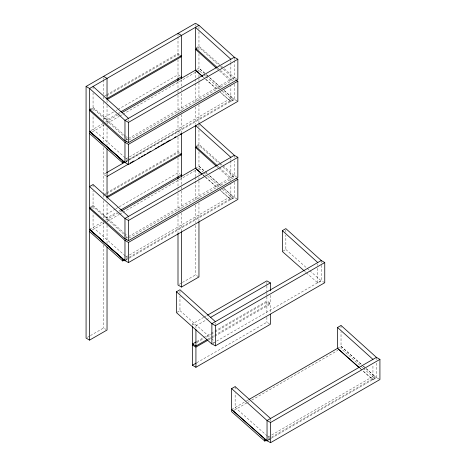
<?xml version="1.0" encoding="UTF-8"?>
<svg xmlns="http://www.w3.org/2000/svg" width="466" height="466" viewBox="0 0 466 466"><rect width="100%" height="100%" fill="white"/><g stroke="black" fill="none" stroke-linecap="round" stroke-linejoin="round"><path stroke-width="0.35" stroke-dasharray="2.33 1.75" d="M104.792 95.815L106.044 95.093M106.673 94.732L178 53.549L180.325 54.895M106.673 95.792L178 54.609L179.16 55.285M89.571 109.347L93.06 107.331L93.06 92.932M196.046 47.876L198.959 46.192L220.738 65.514M90.736 109.737L93.06 108.392L125.243 137.4M197.211 48.266L198.959 47.258L219.876 66.114M113.553 111.986L103.539 117.764L107.034 119.779L117.048 114.001M116.057 110.541L117.31 109.819M117.933 109.458L178 74.781L180.325 76.121M117.671 113.64L120.176 112.195M90.736 130.614L103.114 123.467M105.625 122.016L117.566 115.125M118.189 114.764L121.335 112.953M196.629 69.481L198.959 68.135L205.494 73.931L198.959 68.135M92.087 132.035L104.029 125.138M107.174 123.321L119.115 116.424M119.745 116.063L122.261 114.613M122.89 114.252L195.813 72.148M196.442 71.781L198.959 70.331L203.304 74.187M126.135 139.876L127.3 139.2M128.465 138.53L234.357 77.391L237.852 79.406M126.135 140.068L127.3 139.398M220.517 70.43L230.862 79.604L234.357 77.589L234.357 60.825M129.094 139.94L234.357 79.168L235.522 79.837M125.872 158.953L232.115 97.61L223.96 90.363M125.872 161.073L232.115 99.736L232.115 97.61M106.044 173.014L103.539 174.459L105.869 175.799M126.065 161.452L127.317 160.729M127.946 160.368L178 131.47L180.325 132.816M124.97 162.483L127.3 161.143M129.094 160.106L234.357 99.334L237.852 101.349M126.135 162.005L127.3 161.335M234.357 84.206L234.357 99.526L230.862 101.541L220.674 92.548M103.539 194.625L106.044 193.18M106.673 192.819L178 151.636L181.49 153.652M104.168 195.324L106.044 194.24M106.673 193.879L178 152.697L179.16 153.372M90.736 206.764L93.06 205.419L93.06 191.019M196.629 145.625L198.959 144.279L219.649 162.634M91.319 207.487L93.06 206.479L124.172 234.52M197.211 146.353L198.959 145.345L218.804 163.234M115.428 208.989L103.539 215.851L107.034 217.867L116.418 212.449M116.057 208.628L118.556 207.184M119.185 206.822L178 172.863L180.325 174.208M118.923 211.005L120.176 210.282M89.571 229.377L102.485 221.915M105.625 220.103L118.818 212.49M119.447 212.123L120.706 211.401M195.464 168.238L198.959 166.222L205.494 172.018M92.087 230.122L104.029 223.226M107.174 221.408L119.115 214.511M119.745 214.15L122.261 212.7M122.89 212.339L195.813 170.236M126.135 237.957L127.3 237.287M128.465 236.617L234.357 175.478L237.852 177.494M126.135 238.155L127.3 237.485M219.428 167.55L230.862 177.692L234.357 175.676L234.357 161.073M129.094 238.027L234.357 177.249L222.02 166.129M125.872 257.04L232.115 195.697L223.418 187.967M125.872 259.16L232.115 197.823L232.115 195.697M124.97 260.57L127.3 259.23M129.094 258.193L234.357 197.421L237.852 199.436M126.135 260.092L127.3 259.422M234.357 182.293L234.357 197.613L230.862 199.629L220.674 190.635M87.323 337.378L89.822 335.939M90.445 335.578L103.539 328.017L105.869 329.357M179.247 284.307L181.74 282.868M182.363 282.507L195.464 274.946L198.959 276.961M177.057 312.307L179.963 310.624L179.963 296.225M282.949 251.168L285.856 249.491L285.856 235.091M192.429 325.303L192.429 323.864L203.694 317.358M204.318 316.997L206.822 315.552M192.429 323.864L195.924 325.88L205.931 320.101M206.56 319.74L209.688 317.934M196.809 341.502L203.065 337.885M203.694 337.524L210.574 333.551M211.197 333.19L214.331 331.384M214.954 331.023L266.884 301.042L270.379 303.057L270.379 295.135M196.809 342.562L203.694 338.59M206.193 337.145L210.574 334.617M211.197 334.256L214.331 332.444M214.954 332.083L266.884 302.102L270.379 304.117L270.379 312.762M207.813 339.184L210.941 337.378M211.564 337.017L214.069 335.572M214.692 335.211L270.379 303.057M208.436 339.883L210.941 338.438M211.564 338.077L214.069 336.633M214.692 336.271L270.379 304.117M213.038 343.168L321.26 280.689L324.75 282.705M213.038 343.36L214.203 342.691M306.331 272.756L317.765 282.897L321.26 280.882L321.26 264.123M196.809 362.729L266.884 322.268L269.797 323.952M231.643 409.486L245.815 401.302M246.444 400.941L248.331 399.851M337.535 348.347L341.03 346.331L362.816 365.653M234.159 410.231L247.359 402.612M247.988 402.245L249.246 401.523M251.762 400.067L337.885 350.345M267.944 437.149L271.09 435.331M271.713 434.97L374.186 375.812L366.031 368.559M267.944 439.269L271.09 437.458M271.713 437.096L374.186 377.932L374.186 375.812M268.206 440.009L269.954 439.001M271.165 438.302L376.429 377.53L379.924 379.545M268.206 440.207L269.954 439.199M376.429 363.125L376.429 377.722L372.94 379.743L362.589 370.563M221.286 65.997L234.357 77.589M217.791 68.013L219.969 69.947M206.036 74.414L208.762 76.826L206.024 74.414M209.304 77.309L221.286 87.934L209.286 77.315M224.006 90.352L234.357 99.526M203.846 74.671L205.477 76.115M206.024 76.599L219.614 88.651M222.329 91.056L232.115 99.736M205.809 79.325L217.249 89.472M220.517 92.367L230.862 101.541L230.862 86.222M220.197 163.117L222.375 165.051M222.917 165.529L234.357 175.676M217.791 166.1L218.88 167.067M206.036 172.502L207.125 173.463M209.304 175.397L221.286 186.021L209.286 175.402M223.464 187.955L234.357 197.613M198.959 168.418L203.304 172.274M203.846 172.758L205.477 174.202M207.655 176.131L219.614 186.738M222.329 189.144L232.115 197.823M202.541 174.517L204.72 176.451M205.267 176.929L217.791 188.037M220.517 190.454L230.862 199.629L230.862 184.309M285.856 249.491L306.552 267.839M307.1 268.323L309.278 270.257M309.82 270.74L321.26 280.882M304.694 271.305L305.783 272.272M93.06 107.331L125.197 135.827M125.738 136.311L127.375 137.755M363.358 366.136L365.536 368.064L363.317 366.148M366.084 368.548L376.429 377.722M362.769 367.808L341.03 348.533L341.03 331.932M363.317 368.291L374.186 377.932M125.197 157.764L93.06 129.274L93.06 114.875M125.738 158.248L127.375 159.698M359.868 368.152L362.047 370.08M93.06 205.419L124.107 232.948M124.649 233.431L127.375 235.843M125.197 255.851L93.06 227.356L93.06 212.962M125.738 256.335L128.465 258.752M179.963 310.624L211.011 338.153M211.552 338.636L214.278 341.054M267.268 435.966L235.138 407.47L235.138 393.071M267.816 436.444L270.536 438.861M202.972 76.82L205.116 78.731M205.652 79.203L217.453 89.688M198.959 166.222L205.477 172.018M206.024 172.502L207.108 173.469M202.972 174.907L205.116 176.812M205.652 177.29L217.989 188.252M341.03 346.331L362.769 365.664M360.067 368.361L372.94 379.796L372.94 364.424M220.412 66.597L234.357 79.168L234.357 80.606M216.917 68.613L219.061 70.547M219.603 71.03L230.862 81.183M219.34 163.712L221.484 165.646M216.917 166.7L217.989 167.667M218.525 168.15L230.862 179.27L230.862 180.709M125.785 137.884L127.393 139.334M124.707 235.004L127.393 237.421M376.429 357.364L376.429 360.241M341.03 325.454L341.03 329.054M321.26 260.517L321.26 263.401M317.765 263.977L317.765 265.416M317.765 268.3L317.765 282.897M285.856 230.053L285.856 232.214M270.536 419.219L270.536 421.38M266.884 282.314L266.884 285.198M266.884 285.914L266.884 292.398M266.884 293.12L266.884 296.003M266.884 296.72L266.884 301.042M266.884 302.102L266.884 314.346M266.884 317.23L266.884 322.268M235.138 386.594L235.138 390.193M234.357 57.225L234.357 60.108M234.357 155.312L234.357 158.195M230.862 60.685L230.862 62.124M230.862 62.846L230.862 79.604M230.862 158.766L230.862 160.211M230.862 160.927L230.862 177.692M215.368 323.095L215.368 324.54M198.959 26.76L198.959 28.915M198.959 31.799L198.959 50.136M198.959 53.736L198.959 71.776M198.959 74.682L198.959 77.595M198.959 78.323L198.959 100.877M198.959 104.518L198.959 124.16M198.959 124.888L198.959 127.072M198.959 129.886L198.959 148.223M198.959 151.811L198.959 170.003M198.959 172.909L198.959 174.366M198.959 177.278L198.959 180.191M198.959 180.913L198.959 199.104M198.959 202.745L198.959 220.936M195.924 325.88L195.924 328.757M195.464 24.756L195.464 26.207M195.464 71.304L195.464 78.573M195.464 79.302L195.464 82.936M195.464 83.664L195.464 102.578M195.464 106.941L195.464 124.393M195.464 170.212L195.464 176.76M195.464 177.488L195.464 180.394M195.464 181.123L195.464 200.759M195.464 205.122L195.464 222.579M195.464 225.486L195.464 274.946M181.49 79.703L181.49 86.251M181.49 89.163L181.49 90.62M181.49 93.526L181.49 110.99M181.49 114.624L181.49 132.816M181.49 177.919L181.49 185.922M181.49 186.65L181.49 190.285M181.49 191.013L181.49 208.477M181.49 212.84L181.49 231.025M179.963 291.186L179.963 293.347M178 33.383L178 36.266M178 36.983L178 56.77M178 59.654L178 77.688M178 81.329L178 90.055M178 90.783L178 94.423M178 95.151L178 113.337M178 116.972L178 134.435M178 137.231L178 154.141M178 157.712L178 175.903M178 179.538L178 188.27M178 188.998L178 190.454M178 193.361L178 210.824M178 215.187L178 232.645M128.465 119.803L128.465 121.242M128.465 217.89L128.465 219.329M107.034 100.336L107.034 104.658M107.034 105.374L107.034 123.42M107.034 127.783L107.034 145.246M107.034 197.701L107.034 201.3M107.034 204.172L107.034 221.635M107.034 225.27L107.034 243.456M103.539 77.81L103.539 79.249M103.539 79.971L103.539 94.377M103.539 96.538L103.539 101.198M103.539 101.92L103.539 120.677M103.539 124.311L103.539 141.775M103.539 147.594L103.539 194.153M103.539 194.881L103.539 197.794M103.539 200.7L103.539 218.164M103.539 221.799L103.539 239.984M103.539 245.081L103.539 328.017M93.06 86.455L93.06 90.055M93.06 108.392L93.06 111.275M93.06 184.542L93.06 188.142M93.06 206.479L93.06 209.362"/><path stroke-width="0.7" d="M107.034 247.096L107.034 330.033L89.571 340.116L86.076 338.1L86.076 86.455L195.464 23.3L198.959 25.315L234.357 57.225L237.852 59.24L237.852 79.406L128.465 142.561L124.97 140.546M198.959 25.315L89.571 88.47L86.076 86.455M107.034 98.553L181.49 55.565M90.736 109.737L89.571 110.407L124.97 142.316L128.465 144.338L237.852 81.183L237.852 101.349L128.465 164.504L124.97 162.483M202.436 76.348L195.464 70.15L195.464 49.274L196.629 48.598M120.799 111.834L181.49 76.797M121.964 112.586L195.464 70.15L202.541 76.43M234.357 57.225L124.97 120.379L124.97 140.738L89.571 109.347M89.571 340.116L89.571 88.47L124.97 120.379L128.465 122.395L237.852 59.24M126.717 141.309L124.97 142.316L124.97 162.739L89.571 131.29L124.97 162.681M89.571 133.486L122.727 162.89L124.614 161.801M106.673 172.653L124.812 162.174M107.034 176.474L128.307 164.189M130.183 163.106L133.94 160.939M138.32 158.411L139.573 157.689M141.448 156.605L142.701 155.883M143.947 155.161L145.2 154.438M147.081 153.355L148.328 152.632M149.58 151.91L150.833 151.188M155.213 148.66L156.465 147.938M157.718 147.215L159.593 146.132M160.846 145.409L165.226 142.881M166.473 142.153L170.23 139.986M174.61 137.458L175.863 136.736M180.237 134.208L181.49 133.486L181.49 177.191M107.034 196.64L181.49 153.652M107.034 197.701L181.49 154.712L180.325 154.042M90.736 207.824L89.571 208.494L124.97 240.404L128.465 242.419L237.852 179.27L237.852 199.436L128.465 262.591L124.97 260.57M201.9 173.958L195.464 168.238L195.464 147.361L196.629 146.685M120.799 209.921L181.49 174.884M121.335 211.034L195.464 168.238L201.999 174.034M124.97 238.633L128.465 240.648L237.852 177.494L237.852 157.327L234.357 155.312L124.97 218.467L124.97 238.825L89.571 207.434M128.465 216.451L93.06 184.542L89.571 186.557L124.97 218.467L128.465 220.482L237.852 157.327M126.717 239.396L124.97 240.404L124.97 260.826L89.571 229.377L124.97 260.768M89.571 231.573L122.727 260.972L124.614 259.888M178 233.373L178 285.029L181.49 287.044L198.959 276.961L198.959 221.665M176.474 291.763L211.873 323.672L211.873 344.036L176.474 312.645L176.474 291.763L179.963 289.747L215.368 321.657M304.152 270.822L282.367 251.506L282.367 230.629L285.856 228.614L321.26 260.517L324.75 262.539L324.75 282.705L215.368 345.859L211.873 343.838M207.446 315.191L266.884 280.876L270.379 282.891L270.379 290.813M210.312 317.567L270.379 282.891M321.26 260.517L211.873 323.672L215.368 325.687L324.75 262.539M192.429 326.742L192.429 344.03L196.186 341.863M270.379 314.206L270.379 324.289L195.924 367.272L192.429 365.257L192.429 345.09L193.681 344.368M192.429 344.03L195.924 346.046L207.184 339.545M192.429 345.09L195.924 347.106L207.813 340.244M192.429 365.257L196.186 363.09M266.686 439.997L264.799 441.086L231.643 411.682L231.643 388.609L235.138 386.594L270.536 418.497M358.989 367.412L337.535 348.347L337.535 327.47L341.03 325.454L376.429 357.364L379.924 359.379L379.924 379.545L270.536 442.7L267.041 440.685M248.955 399.49L337.535 348.347L359.321 367.668M376.429 357.364L267.041 420.518L267.041 440.935L231.643 409.486L267.041 440.877M231.643 388.609L267.041 420.518L270.536 422.534L379.924 359.379M178 33.383L181.49 35.399L181.49 78.253M236.105 80.175L237.852 81.183M180.325 55.955L181.49 56.631L107.034 99.613L107.034 78.387L103.539 76.372M236.105 178.262L237.852 179.27M217.249 67.529L195.464 48.214L195.464 27.331L230.862 59.24M217.249 165.616L195.464 146.301L195.464 125.418L230.862 157.327M89.571 131.29L122.727 160.764L122.727 162.89M89.571 229.377L122.727 258.851L122.727 260.972M195.464 49.274L216.381 68.129M198.959 123.403L234.357 155.312M195.464 147.361L216.381 166.216M282.367 230.629L317.765 262.539M93.06 86.455L128.465 118.364M337.535 327.47L372.94 359.379M270.536 422.534L270.536 442.7M264.799 438.966L264.799 441.086M215.368 325.687L215.368 345.859M195.924 329.479L195.924 346.046M195.924 347.106L195.924 367.272M181.49 231.753L181.49 287.044M178 78.416L178 80.601M178 176.631L178 178.81M128.465 122.395L128.465 142.561M128.465 144.338L128.465 164.504M128.465 220.482L128.465 240.648M128.465 242.419L128.465 262.591M107.034 148.881L107.034 197.625"/></g></svg>
